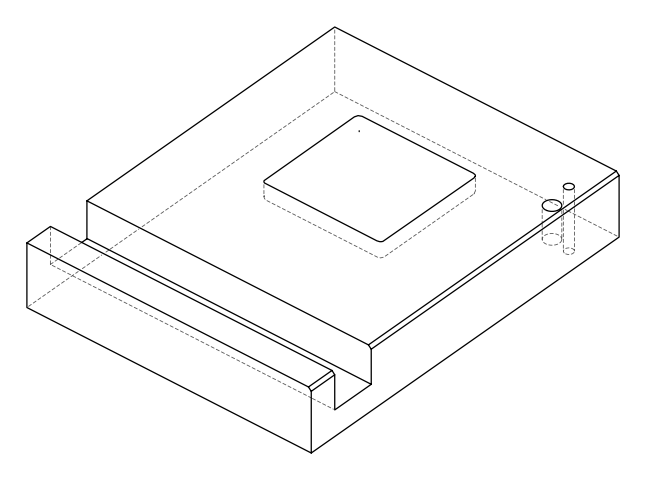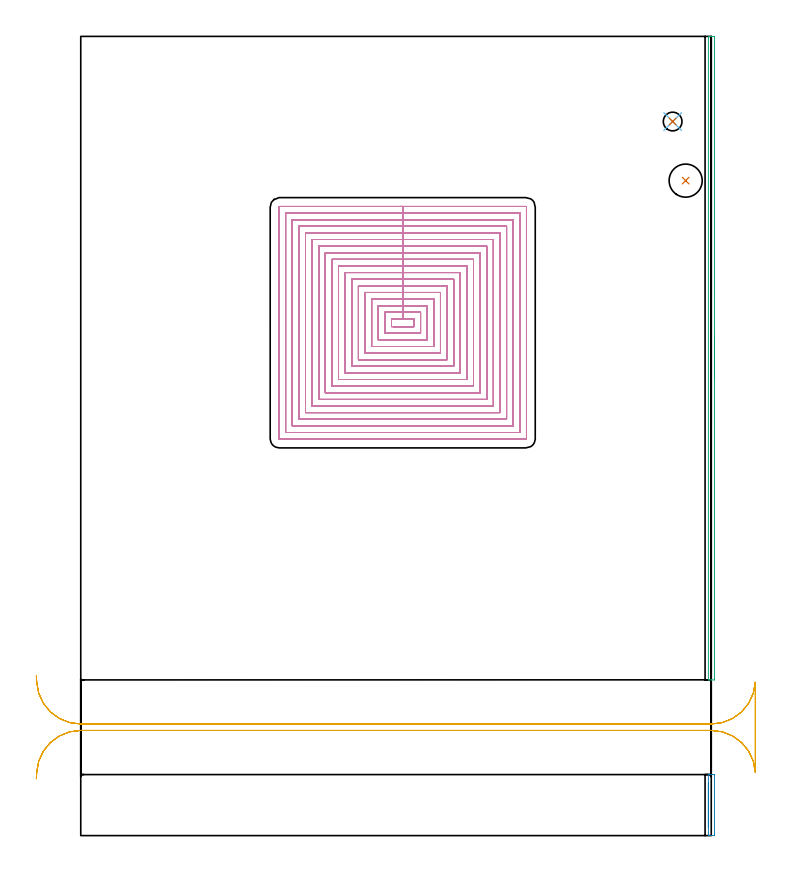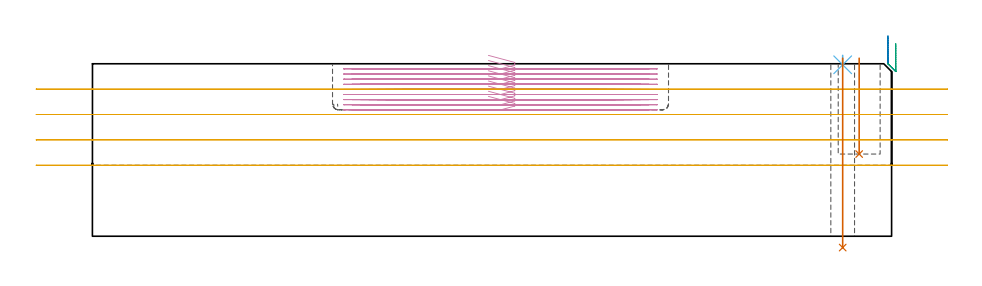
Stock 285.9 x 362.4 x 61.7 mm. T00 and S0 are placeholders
(PLAN: 7 operations, 5 tool changes, 86 min)
(1 INDEXABLE_INSERT_DRILL_BLIND_HOLE_FROM_SOLID | STEP1POCKET | UGT0302_001 | 0.14 min | 5697 mm3)
(2 AREA_MILL | FG_CHAMFER_SURFACE | UGT0205_001 | 0.38 min | 117 mm3)
(3 AREA_MILL_1 | FG_CHAMFER_SURFACE_1 | UGT0205_001 | 2.49 min | 1153 mm3)
(4 MILL_RECTANGULAR_POCKET | POCKET_RECTANGULAR_STRAIGHT | UGT0201_086 | Follow Part, ap 2, ae 75% | 76.62 min | 224348 mm3)
(5 MILL_RECTANGULAR_SLOT | SLOT_RECTANGULAR | UGT0201_019 | Follow Part, ap 10, ae 75% | 6.05 min | 445318 mm3)
(6 SPOT_DRILL | STEP1HOLE | NXT0321_9005460120000 | 0.03 min | 20 mm3)
(7 DRILL_THROUGH_HOLE_INTO_CENTER | STEP1HOLE | UGT0301_480 | 0.27 min | 3484 mm3)
(TOOL UGT0302_001 | Indexable Insert Drill 15mm | D15 PA180 FL50 Z2)
(TOOL UGT0205_001 | Chamfer Mill 20 x 3 x 45 deg. | D20 FL50 Z2)
(TOOL UGT0201_086 | End Mill 8 mm | D8 R2 FL19 Z4)
(TOOL UGT0201_019 | End mill 40 mm | D40 FL63 Z6)
(TOOL NXT0321_9005460120000 | NC Spot Drill, 142deg, 12mm, Carbide, Uncoated | D12 PA142 FL30 Z2)
(TOOL UGT0301_480 | Carbide Drill 8.5 mm | D8.5 PA118 FL75 Z2)
(OP 1 INDEXABLE_INSERT_DRILL_BLIND_HOLE_FROM_SOLID)
G17 G21 G94 G90
T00 M6
G54
G17 G0 G90 X274.3 Y297. S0 M3
G43 Z71.7 H0
G94 G81 G98 Z29.4 F250. R63.7
G80
M5
M2
(OP 2 AREA_MILL)
G17 G21 G94 G90
T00 M6
G54
G17 G0 G90 X284.6 Y3.85 S1061 M3
G43 Z71.7 H0
G94 G1 Y3.888 Z70.828 F250.
Y4.002 Z69.964
Y4.191 Z69.112
Y4.453 Z68.28
Y4.787 Z67.474
Y5.19 Z66.7
Y5.658 Z65.964
Y6.19 Z65.272
Y6.779 Z64.629
Y7.422 Z64.04
Y8.114 Z63.508
Y8.85 Z63.04
Y9.624 Z62.637
Y10.43 Z62.303
Y11.262 Z62.041
Y12.114 Z61.852
Y12.978 Z61.738
Y13.85 Z61.7
Y27.607
X284.606 Y27.69 Z61.692
X284.815 Y27.7 Z61.483
X286.515 Z59.784
X287.392 Y27.699 Z58.906
X287.396 Y27.607 Z58.904
X287.4 Y27.349 Z58.9
Y0.279
X287.396 Y0.093 Z58.904
X287.392 Y0.001 Z58.906
X285.114 Y0. Z61.184
X284.814 Y0.001 Z61.484
X284.605 Y0.01 Z61.692
X284.6 Y0.093 Z61.7
Y13.85
Y14.722 Z61.738
Y15.586 Z61.852
Y16.438 Z62.041
Y17.27 Z62.303
Y18.076 Z62.637
Y18.85 Z63.04
Y19.586 Z63.508
Y20.278 Z64.04
Y20.921 Z64.629
Y21.51 Z65.272
Y22.042 Z65.964
Y22.51 Z66.7
Y22.913 Z67.474
Y23.247 Z68.28
Y23.509 Z69.112
Y23.698 Z69.963
Y23.812 Z70.828
Y23.85 Z71.7
M5
M2
(OP 3 AREA_MILL_1)
G17 G21 G94 G90
T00 M6
G54
G17 G0 G90 X287.4 Y226.5 S1061 M3
G43 Z71.7 H0
Z68.9
G94 G1 Y226.462 Z68.029 F250.
Y226.348 Z67.164
Y226.159 Z66.312
Y225.897 Z65.48
Y225.563 Z64.674
Y225.16 Z63.9
Y224.691 Z63.164
Y224.16 Z62.472
Y223.571 Z61.829
Y222.928 Z61.24
Y222.236 Z60.709
Y221.5 Z60.24
Y220.726 Z59.837
Y219.92 Z59.503
Y219.088 Z59.241
Y218.236 Z59.052
Y217.372 Z58.938
Y216.5 Z58.9
Y71.227
X287.398 Y71.039 Z58.902
X287.391 Y70.602 Z58.905
X287.242 Y70.6 Z59.055
X286. Z60.295
X285.287 Z61.013
X285.014 Z61.286
X284.629 Z61.662
X284.603 Y70.609 Z61.688
X284.6 Y70.78 Z61.7
Y362.22
X284.603 Y362.39 Z61.688
X284.628 Y362.393 Z61.664
X285.014 Y362.4 Z61.286
X285.287 Z61.013
X286. Z60.295
X287.242 Z59.055
X287.391 Y362.397 Z58.905
X287.4 Y361.961 Z58.9
Y216.5
Y215.628 Z58.938
Y214.763 Z59.052
Y213.912 Z59.241
Y213.08 Z59.503
Y212.274 Z59.837
Y211.5 Z60.24
Y210.764 Z60.709
Y210.072 Z61.24
Y209.429 Z61.829
Y208.84 Z62.472
Y208.308 Z63.164
Y207.84 Z63.9
Y207.437 Z64.674
Y207.103 Z65.48
Y206.841 Z66.312
Y206.652 Z67.164
Y206.538 Z68.029
Y206.5 Z68.9
G0 Z71.7
M5
M2
(OP 4 MILL_RECTANGULAR_POCKET)
G17 G21 G94 G90
T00 M6
G54
G17 G0 G90 X141.662 Y230.8 S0 M3
G43 Z71.7 H0
Z64.7
G94 G1 X151.1 Z62.171 F250.
Y234.3 Z61.233
X146. Z59.867
X140.9 F500.
Y230.8
X151.1
Y234.3
X146.
Y237.3
X137.9
Y227.8
X154.1
Y237.3
X146.
Y240.3
X134.9
Y224.8
X157.1
Y240.3
X146.
Y243.3
X131.9
Y221.8
X160.1
Y243.3
X146.
Y246.3
X128.9
Y218.8
X163.1
Y246.3
X146.
Y249.3
X125.9
Y215.8
X166.1
Y249.3
X146.
Y252.3
X122.9
Y212.8
X169.1
Y252.3
X146.
Y255.3
X119.9
Y209.8
X172.1
Y255.3
X146.
Y258.3
X116.9
Y206.8
X175.1
Y258.3
X146.
Y261.3
X113.9
Y203.8
X178.1
Y261.3
X146.
Y264.3
X110.9
Y200.8
X181.1
Y264.3
X146.
Y267.3
X107.9
Y197.8
X184.1
Y267.3
X146.
Y270.3
X104.9
Y194.8
X187.1
Y270.3
X146.
Y273.3
X101.9
Y191.8
X190.1
Y273.3
X146.
Y276.3
X98.9
Y188.8
X193.1
Y276.3
X146.
Y279.3
X95.9
Y185.8
X196.1
Y279.3
X146.
Y282.3
X92.9
Y182.8
X199.1
Y282.3
X146.
Y285.3
X90.1
G3 X89.9 Y285.1 R0.2
G1 Y180.
G3 X90.1 Y179.8 R0.2
G1 X201.9
G3 X202.1 Y180. R0.2
G1 Y285.1
G3 X201.9 Y285.3 R0.2
G1 X146.
X145.
G0 X141.662 Y230.8 Z62.867
G1 X151.1 Z60.338 F250.
Y234.3 Z59.4
X146. Z58.033
X140.9 F500.
Y230.8
X151.1
Y234.3
X146.
Y237.3
X137.9
Y227.8
X154.1
Y237.3
X146.
Y240.3
X134.9
Y224.8
X157.1
Y240.3
X146.
Y243.3
X131.9
Y221.8
X160.1
Y243.3
X146.
Y246.3
X128.9
Y218.8
X163.1
Y246.3
X146.
Y249.3
X125.9
Y215.8
X166.1
Y249.3
X146.
Y252.3
X122.9
Y212.8
X169.1
Y252.3
X146.
Y255.3
X119.9
Y209.8
X172.1
Y255.3
X146.
Y258.3
X116.9
Y206.8
X175.1
Y258.3
X146.
Y261.3
X113.9
Y203.8
X178.1
Y261.3
X146.
Y264.3
X110.9
Y200.8
X181.1
Y264.3
X146.
Y267.3
X107.9
Y197.8
X184.1
Y267.3
X146.
Y270.3
X104.9
Y194.8
X187.1
Y270.3
X146.
Y273.3
X101.9
Y191.8
X190.1
Y273.3
X146.
Y276.3
X98.9
Y188.8
X193.1
Y276.3
X146.
Y279.3
X95.9
Y185.8
X196.1
Y279.3
X146.
Y282.3
X92.9
Y182.8
X199.1
Y282.3
X146.
Y285.3
X90.1
G3 X89.9 Y285.1 R0.2
G1 Y180.
G3 X90.1 Y179.8 R0.2
G1 X201.9
G3 X202.1 Y180. R0.2
G1 Y285.1
G3 X201.9 Y285.3 R0.2
G1 X146.
X145.
G0 X141.662 Y230.8 Z61.033
G1 X151.1 Z58.504 F250.
Y234.3 Z57.566
X146. Z56.2
X140.9 F500.
Y230.8
X151.1
Y234.3
X146.
Y237.3
X137.9
Y227.8
X154.1
Y237.3
X146.
Y240.3
X134.9
Y224.8
X157.1
Y240.3
X146.
Y243.3
X131.9
Y221.8
X160.1
Y243.3
X146.
Y246.3
X128.9
Y218.8
X163.1
Y246.3
X146.
Y249.3
X125.9
Y215.8
X166.1
Y249.3
X146.
Y252.3
X122.9
Y212.8
X169.1
Y252.3
X146.
Y255.3
X119.9
Y209.8
X172.1
Y255.3
X146.
Y258.3
X116.9
Y206.8
X175.1
Y258.3
X146.
Y261.3
X113.9
Y203.8
X178.1
Y261.3
X146.
Y264.3
X110.9
Y200.8
X181.1
Y264.3
X146.
Y267.3
X107.9
Y197.8
X184.1
Y267.3
X146.
Y270.3
X104.9
Y194.8
X187.1
Y270.3
X146.
Y273.3
X101.9
Y191.8
X190.1
Y273.3
X146.
Y276.3
X98.9
Y188.8
X193.1
Y276.3
X146.
Y279.3
X95.9
Y185.8
X196.1
Y279.3
X146.
Y282.3
X92.9
Y182.8
X199.1
Y282.3
X146.
Y285.3
X90.1
G3 X89.9 Y285.1 R0.2
G1 Y180.
G3 X90.1 Y179.8 R0.2
G1 X201.9
G3 X202.1 Y180. R0.2
G1 Y285.1
G3 X201.9 Y285.3 R0.2
G1 X146.
X145.
G0 X141.662 Y230.8 Z59.2
G1 X151.1 Z56.671 F250.
Y234.3 Z55.733
X146. Z54.367
X140.9 F500.
Y230.8
X151.1
Y234.3
X146.
Y237.3
X137.9
Y227.8
X154.1
Y237.3
X146.
Y240.3
X134.9
Y224.8
X157.1
Y240.3
X146.
Y243.3
X131.9
Y221.8
X160.1
Y243.3
X146.
Y246.3
X128.9
Y218.8
X163.1
Y246.3
X146.
Y249.3
X125.9
Y215.8
X166.1
Y249.3
X146.
Y252.3
X122.9
Y212.8
X169.1
Y252.3
X146.
Y255.3
X119.9
Y209.8
X172.1
Y255.3
X146.
Y258.3
X116.9
Y206.8
X175.1
Y258.3
X146.
Y261.3
X113.9
Y203.8
X178.1
Y261.3
X146.
Y264.3
X110.9
Y200.8
X181.1
Y264.3
X146.
Y267.3
X107.9
Y197.8
X184.1
Y267.3
X146.
Y270.3
X104.9
Y194.8
X187.1
Y270.3
X146.
Y273.3
X101.9
Y191.8
X190.1
Y273.3
X146.
Y276.3
X98.9
Y188.8
X193.1
Y276.3
X146.
Y279.3
X95.9
Y185.8
X196.1
Y279.3
X146.
Y282.3
X92.9
Y182.8
X199.1
Y282.3
X146.
Y285.3
X90.1
G3 X89.9 Y285.1 R0.2
G1 Y180.
G3 X90.1 Y179.8 R0.2
G1 X201.9
G3 X202.1 Y180. R0.2
G1 Y285.1
G3 X201.9 Y285.3 R0.2
G1 X146.
X145.
G0 X141.662 Y230.8 Z57.367
G1 X151.1 Z54.838 F250.
Y234.3 Z53.9
X146. Z52.533
X140.9 F500.
Y230.8
X151.1
Y234.3
X146.
Y237.3
X137.9
Y227.8
X154.1
Y237.3
X146.
Y240.3
X134.9
Y224.8
X157.1
Y240.3
X146.
Y243.3
X131.9
Y221.8
X160.1
Y243.3
X146.
Y246.3
X128.9
Y218.8
X163.1
Y246.3
X146.
Y249.3
X125.9
Y215.8
X166.1
Y249.3
X146.
Y252.3
X122.9
Y212.8
X169.1
Y252.3
X146.
Y255.3
X119.9
Y209.8
X172.1
Y255.3
X146.
Y258.3
X116.9
Y206.8
X175.1
Y258.3
X146.
Y261.3
X113.9
Y203.8
X178.1
Y261.3
X146.
Y264.3
X110.9
Y200.8
X181.1
Y264.3
X146.
Y267.3
X107.9
Y197.8
X184.1
Y267.3
X146.
Y270.3
X104.9
Y194.8
X187.1
Y270.3
X146.
Y273.3
X101.9
Y191.8
X190.1
Y273.3
X146.
Y276.3
X98.9
Y188.8
X193.1
Y276.3
X146.
Y279.3
X95.9
Y185.8
X196.1
Y279.3
X146.
Y282.3
X92.9
Y182.8
X199.1
Y282.3
X146.
Y285.3
X90.1
G3 X89.9 Y285.1 R0.2
G1 Y180.
G3 X90.1 Y179.8 R0.2
G1 X201.9
G3 X202.1 Y180. R0.2
G1 Y285.1
G3 X201.9 Y285.3 R0.2
G1 X146.
X145.
G0 X141.662 Y230.8 Z55.533
G1 X151.1 Z53.004 F250.
Y234.3 Z52.067
X146. Z50.7
X140.9 F500.
Y230.8
X151.1
Y234.3
X146.
Y237.3
X137.9
Y227.8
X154.1
Y237.3
X146.
Y240.3
X134.9
Y224.8
X157.1
Y240.3
X146.
Y243.3
X131.9
Y221.8
X160.1
Y243.3
X146.
Y246.3
X128.9
Y218.8
X163.1
Y246.3
X146.
Y249.3
X125.9
Y215.8
X166.1
Y249.3
X146.
Y252.3
X122.9
Y212.8
X169.1
Y252.3
X146.
Y255.3
X119.9
Y209.8
X172.1
Y255.3
X146.
Y258.3
X116.9
Y206.8
X175.1
Y258.3
X146.
Y261.3
X113.9
Y203.8
X178.1
Y261.3
X146.
Y264.3
X110.9
Y200.8
X181.1
Y264.3
X146.
Y267.3
X107.9
Y197.8
X184.1
Y267.3
X146.
Y270.3
X104.9
Y194.8
X187.1
Y270.3
X146.
Y273.3
X101.9
Y191.8
X190.1
Y273.3
X146.
Y276.3
X98.9
Y188.8
X193.1
Y276.3
X146.
Y279.3
X95.9
Y185.8
X196.1
Y279.3
X146.
Y282.3
X92.9
Y182.8
X199.1
Y282.3
X146.
Y285.3
X90.1
G3 X89.9 Y285.1 R0.2
G1 Y180.
G3 X90.1 Y179.8 R0.2
G1 X201.9
G3 X202.1 Y180. R0.2
G1 Y285.1
G3 X201.9 Y285.3 R0.2
G1 X146.
X145.
G0 X141.662 Y230.8 Z53.7
G1 X151.1 Z51.171 F250.
Y234.3 Z50.233
X146. Z48.867
X140.9 F500.
Y230.8
X151.1
Y234.3
X146.
Y237.3
X137.9
Y227.8
X154.1
Y237.3
X146.
Y240.3
X134.9
Y224.8
X157.1
Y240.3
X146.
Y243.3
X131.9
Y221.8
X160.1
Y243.3
X146.
Y246.3
X128.9
Y218.8
X163.1
Y246.3
X146.
Y249.3
X125.9
Y215.8
X166.1
Y249.3
X146.
Y252.3
X122.9
Y212.8
X169.1
Y252.3
X146.
Y255.3
X119.9
Y209.8
X172.1
Y255.3
X146.
Y258.3
X116.9
Y206.8
X175.1
Y258.3
X146.
Y261.3
X113.9
Y203.8
X178.1
Y261.3
X146.
Y264.3
X110.9
Y200.8
X181.1
Y264.3
X146.
Y267.3
X107.9
Y197.8
X184.1
Y267.3
X146.
Y270.3
X104.9
Y194.8
X187.1
Y270.3
X146.
Y273.3
X101.9
Y191.8
X190.1
Y273.3
X146.
Y276.3
X98.9
Y188.8
X193.1
Y276.3
X146.
Y279.3
X95.9
Y185.8
X196.1
Y279.3
X146.
Y282.3
X92.9
Y182.8
X199.1
Y282.3
X146.
Y285.3
X90.1
G3 X89.9 Y285.1 R0.2
G1 Y180.
G3 X90.1 Y179.8 R0.2
G1 X201.9
G3 X202.1 Y180. R0.2
G1 Y285.1
G3 X201.9 Y285.3 R0.2
G1 X146.
X145.
G0 X141.662 Y230.8 Z51.867
G1 X151.1 Z49.338 F250.
Y234.3 Z48.4
X146. Z47.033
X140.9 F500.
Y230.8
X151.1
Y234.3
X146.
Y237.3
X137.9
Y227.8
X154.1
Y237.3
X146.
Y240.3
X134.9
Y224.8
X157.1
Y240.3
X146.
Y243.3
X131.9
Y221.8
X160.1
Y243.3
X146.
Y246.3
X128.9
Y218.8
X163.1
Y246.3
X146.
Y249.3
X125.9
Y215.8
X166.1
Y249.3
X146.
Y252.3
X122.9
Y212.8
X169.1
Y252.3
X146.
Y255.3
X119.9
Y209.8
X172.1
Y255.3
X146.
Y258.3
X116.9
Y206.8
X175.1
Y258.3
X146.
Y261.3
X113.9
Y203.8
X178.1
Y261.3
X146.
Y264.3
X110.9
Y200.8
X181.1
Y264.3
X146.
Y267.3
X107.9
Y197.8
X184.1
Y267.3
X146.
Y270.3
X104.9
Y194.8
X187.1
Y270.3
X146.
Y273.3
X101.9
Y191.8
X190.1
Y273.3
X146.
Y276.3
X98.9
Y188.8
X193.1
Y276.3
X146.
Y279.3
X95.9
Y185.8
X196.1
Y279.3
X146.
Y282.3
X92.9
Y182.8
X199.1
Y282.3
X146.
Y285.3
X90.1
G3 X89.9 Y285.1 R0.2
G1 Y180.
G3 X90.1 Y179.8 R0.2
G1 X201.9
G3 X202.1 Y180. R0.2
G1 Y285.1
G3 X201.9 Y285.3 R0.2
G1 X146.
X145.
G0 X141.662 Y230.8 Z50.033
G1 X151.1 Z47.504 F250.
Y234.3 Z46.567
X146. Z45.2
X140.9 F500.
Y230.8
X151.1
Y234.3
X146.
Y237.3
X137.9
Y227.8
X154.1
Y237.3
X146.
Y240.3
X134.9
Y224.8
X157.1
Y240.3
X146.
Y243.3
X131.9
Y221.8
X160.1
Y243.3
X146.
Y246.3
X128.9
Y218.8
X163.1
Y246.3
X146.
Y249.3
X125.9
Y215.8
X166.1
Y249.3
X146.
Y252.3
X122.9
Y212.8
X169.1
Y252.3
X146.
Y255.3
X119.9
Y209.8
X172.1
Y255.3
X146.
Y258.3
X116.9
Y206.8
X175.1
Y258.3
X146.
Y261.3
X113.9
Y203.8
X178.1
Y261.3
X146.
Y264.3
X110.9
Y200.8
X181.1
Y264.3
X146.
Y267.3
X107.9
Y197.8
X184.1
Y267.3
X146.
Y270.3
X104.9
Y194.8
X187.1
Y270.3
X146.
Y273.3
X101.9
Y191.8
X190.1
Y273.3
X146.
Y276.3
X98.9
Y188.8
X193.1
Y276.3
X146.
Y279.3
X95.9
Y185.8
X196.1
Y279.3
X146.
Y282.3
X92.9
Y182.8
X199.1
Y282.3
X146.
Y285.3
X90.1
G3 X89.9 Y285.1 R0.2
G1 Y180.
G3 X90.1 Y179.8 R0.2
G1 X201.9
G3 X202.1 Y180. R0.2
G1 Y285.1
G3 X201.9 Y285.3 R0.2
G1 X146.
X145.
G0 Z71.7
M5
M2
(OP 5 MILL_RECTANGULAR_SLOT)
G17 G21 G94 G90
T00 M6
G54
G17 G0 G90 X-20.134 Y25.8 S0 M3
G43 Z71.7 H0
Z52.625
G94 G1 X-19.97 Y28.795 F250.
G2 X0. Y47.7 R20. F500.
G1 X285.9
G2 X305.87 Y28.795 R20.
G1 X305.9
Y69.505
X305.87
G2 X285.9 Y50.6 R20.
G1 X0.
G2 X-19.97 Y69.505 R20.
G1 X-20.134 Y72.5 F250.
G0 Y25.8 Z43.55
G1 X-19.97 Y28.795
G2 X-0.32 Y47.697 R20. F500.
X0. Y47.7 R20. F446.
G1 X259.68
X285.9 F500.
G2 X305.87 Y28.795 R20.
G1 X305.9
Y69.505
X305.87
G2 X285.9 Y50.6 R20.
G1 X0.
G2 X-19.97 Y69.505 R20.
G1 X-20.134 Y72.5 F250.
G0 Y25.8 Z34.475
G1 X-19.97 Y28.795
G2 X0. Y47.7 R20. F500.
G1 X285.9
G2 X305.87 Y28.795 R20.
G1 X305.9
Y69.505
X305.87
G2 X285.9 Y50.6 R20.
G1 X0.
G2 X-19.97 Y69.505 R20.
G1 X-20.134 Y72.5 F250.
G0 Y25.8 Z25.4
G1 X-19.97 Y28.795
G2 X0. Y47.7 R20. F500.
G1 X285.9
G2 X305.87 Y28.795 R20.
G1 X305.9
Y69.505
X305.87
G2 X285.9 Y50.6 R20.
G1 X0.
G2 X-19.97 Y69.505 R20.
G1 X-20.134 Y72.5 F250.
G0 Z71.7
M5
M2
(OP 6 SPOT_DRILL)
G17 G21 G94 G90
T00 M6
G54
G17 G0 G90 X268.4 Y323.8 S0 M3
G43 Z71.7 H0
G94 G81 G98 Z61.334 F250. R64.7
G80
M5
M2
(OP 7 DRILL_THROUGH_HOLE_INTO_CENTER)
G17 G21 G94 G90
T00 M6
G54
G17 G0 G90 X268.4 Y323.8 S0 M3
G43 Z71.7 H0
G94 G73 G98 Z-4.054 F250. Q8.219 R63.7
G80
M5
M2
